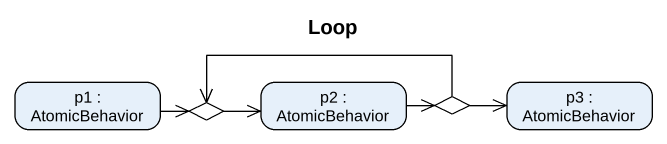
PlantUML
@startuml
title Loop
hide empty description
state "p1 : AtomicBehavior" as p1
state choice1 <<choice>>
state "p2 : AtomicBehavior" as p2
state choice2 <<choice>>
state "p3 : AtomicBehavior" as p3
p1 -right-> choice1
choice1 -right-> p2
p2 -right-> choice2
choice2 -left-> choice1
choice2 -right-> p3
@enduml
